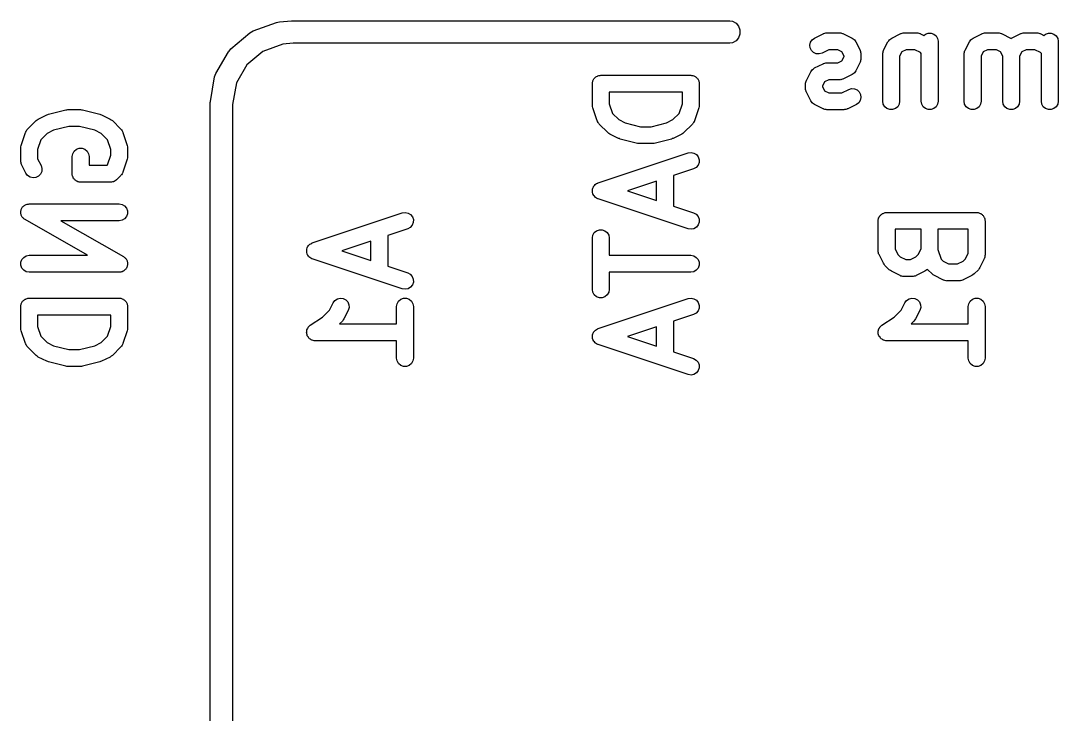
# Model space of a CAD drawing. Extents: x 105.4 to 186.8, y -135.5 to -88.6.
# Drawn here: x 156.97 to 166.19, y -129.38 to -123.22 of the extents above; entities that cross this region are included whole.
import ezdxf

# ---------------------------------------------------------------- set-up
doc = ezdxf.new("R2010")
doc.units = 0
doc.header["$MEASUREMENT"] = 0
doc.layers.add('BLACK', color=7, linetype='CONTINUOUS')

msp = doc.modelspace()

# ---------------------------------------------------------------- linework, layer by layer
at = {"layer": 'BLACK', "linetype": 'CONTINUOUS'}
for p, q in [((159.033, -123.308), (159.241, -123.233)), ((159.241, -123.233), (159.253, -123.23)), ((159.253, -123.23), (159.266, -123.227)), ((159.266, -123.227), (159.372, -123.218)), ((159.372, -123.218), (159.376, -123.217)), ((159.376, -123.217), (163.267, -123.217)), ((163.267, -123.217), (163.293, -123.222)), ((163.293, -123.222), (163.324, -123.239)), ((163.324, -123.239), (163.346, -123.266)), ((163.346, -123.266), (163.358, -123.299)), ((158.834, -123.467), (159.003, -123.325)), ((159.003, -123.325), (159.033, -123.308)), ((163.358, -123.335), (163.346, -123.368)), ((163.358, -123.299), (163.358, -123.335)), ((164.021, -123.371), (164.097, -123.332)), ((164.097, -123.332), (164.101, -123.331)), ((164.101, -123.331), (164.105, -123.329)), ((164.105, -123.329), (164.114, -123.328)), ((164.114, -123.328), (164.122, -123.325)), ((164.122, -123.325), (164.126, -123.325)), ((164.126, -123.325), (164.131, -123.325)), ((164.131, -123.325), (164.245, -123.325)), ((164.245, -123.325), (164.249, -123.325)), ((164.249, -123.325), (164.254, -123.325)), ((164.254, -123.325), (164.262, -123.328)), ((164.262, -123.328), (164.271, -123.329)), ((164.271, -123.329), (164.274, -123.331)), ((164.274, -123.331), (164.278, -123.332)), ((164.278, -123.332), (164.355, -123.371)), ((164.707, -123.371), (164.783, -123.332)), ((164.783, -123.332), (164.787, -123.331)), ((164.787, -123.331), (164.791, -123.329)), ((164.791, -123.329), (164.799, -123.328)), ((164.799, -123.328), (164.808, -123.325)), ((164.808, -123.325), (164.812, -123.325)), ((164.812, -123.325), (164.816, -123.325)), ((164.816, -123.325), (164.931, -123.325)), ((164.931, -123.325), (164.935, -123.325)), ((164.935, -123.325), (164.939, -123.325)), ((164.939, -123.325), (164.948, -123.328)), ((164.948, -123.328), (164.956, -123.329)), ((164.956, -123.329), (164.96, -123.331)), ((164.96, -123.331), (164.964, -123.332)), ((164.964, -123.332), (164.993, -123.347)), ((164.993, -123.347), (165.007, -123.335)), ((165.007, -123.335), (165.032, -123.326)), ((165.032, -123.326), (165.058, -123.326)), ((165.058, -123.326), (165.082, -123.335)), ((165.082, -123.335), (165.102, -123.351)), ((165.102, -123.351), (165.115, -123.374)), ((165.43, -123.371), (165.507, -123.332)), ((165.507, -123.332), (165.511, -123.331)), ((165.511, -123.331), (165.515, -123.329)), ((165.515, -123.329), (165.523, -123.328)), ((165.523, -123.328), (165.532, -123.325)), ((165.532, -123.325), (165.536, -123.325)), ((165.536, -123.325), (165.54, -123.325)), ((165.54, -123.325), (165.654, -123.325)), ((165.654, -123.325), (165.659, -123.325)), ((165.659, -123.325), (165.663, -123.325)), ((165.663, -123.325), (165.671, -123.328)), ((165.671, -123.328), (165.68, -123.329)), ((165.68, -123.329), (165.684, -123.331)), ((165.684, -123.331), (165.688, -123.332)), ((165.688, -123.332), (165.764, -123.371)), ((165.773, -123.371), (165.85, -123.332)), ((165.85, -123.332), (165.854, -123.331)), ((165.854, -123.331), (165.857, -123.329)), ((165.857, -123.329), (165.866, -123.328)), ((165.866, -123.328), (165.874, -123.325)), ((165.874, -123.325), (165.879, -123.325)), ((165.879, -123.325), (165.883, -123.325)), ((165.883, -123.325), (165.997, -123.325)), ((165.997, -123.325), (166.002, -123.325)), ((166.002, -123.325), (166.006, -123.325)), ((166.006, -123.325), (166.014, -123.328)), ((166.014, -123.328), (166.023, -123.329)), ((166.023, -123.329), (166.027, -123.331)), ((166.027, -123.331), (166.031, -123.332)), ((166.031, -123.332), (166.06, -123.347)), ((166.06, -123.347), (166.074, -123.335)), ((166.074, -123.335), (166.099, -123.326)), ((166.099, -123.326), (166.125, -123.326)), ((166.125, -123.326), (166.149, -123.335)), ((166.149, -123.335), (166.169, -123.351)), ((166.169, -123.351), (166.182, -123.374)), ((159.297, -123.425), (159.118, -123.49)), ((159.389, -123.417), (159.297, -123.425)), ((163.267, -123.417), (159.389, -123.417)), ((163.293, -123.412), (163.267, -123.417)), ((163.324, -123.395), (163.293, -123.412)), ((163.346, -123.368), (163.324, -123.395)), ((163.98, -123.433), (163.986, -123.408)), ((163.983, -123.459), (163.98, -123.433)), ((163.986, -123.408), (164, -123.386)), ((164, -123.386), (164.021, -123.371)), ((164.355, -123.371), (164.364, -123.377)), ((164.364, -123.377), (164.373, -123.383)), ((164.373, -123.383), (164.374, -123.385)), ((164.374, -123.385), (164.376, -123.386)), ((164.376, -123.386), (164.382, -123.395)), ((164.382, -123.395), (164.388, -123.404)), ((164.388, -123.404), (164.426, -123.48)), ((164.635, -123.48), (164.673, -123.404)), ((164.673, -123.404), (164.68, -123.395)), ((164.68, -123.395), (164.686, -123.386)), ((164.686, -123.386), (164.687, -123.385)), ((164.687, -123.385), (164.689, -123.383)), ((164.689, -123.383), (164.698, -123.377)), ((164.698, -123.377), (164.707, -123.371)), ((165.115, -123.374), (165.12, -123.4)), ((165.12, -123.4), (165.12, -123.933)), ((165.359, -123.48), (165.397, -123.404)), ((165.397, -123.404), (165.403, -123.395)), ((165.403, -123.395), (165.41, -123.386)), ((165.41, -123.386), (165.411, -123.385)), ((165.411, -123.385), (165.412, -123.383)), ((165.412, -123.383), (165.422, -123.377)), ((165.422, -123.377), (165.43, -123.371)), ((165.764, -123.371), (165.769, -123.374)), ((165.769, -123.374), (165.773, -123.371)), ((166.182, -123.374), (166.187, -123.4)), ((166.187, -123.4), (166.187, -123.933)), ((158.702, -123.685), (158.812, -123.494)), ((158.812, -123.494), (158.819, -123.486)), ((158.819, -123.486), (158.834, -123.467)), ((159.118, -123.49), (158.976, -123.609)), ((163.994, -123.482), (163.983, -123.459)), ((164.013, -123.5), (163.994, -123.482)), ((164.037, -123.511), (164.013, -123.5)), ((164.063, -123.512), (164.037, -123.511)), ((164.088, -123.505), (164.063, -123.512)), ((164.148, -123.475), (164.088, -123.505)), ((164.227, -123.475), (164.148, -123.475)), ((164.265, -123.494), (164.227, -123.475)), ((164.284, -123.532), (164.265, -123.494)), ((164.265, -123.572), (164.284, -123.534)), ((164.284, -123.534), (164.284, -123.532)), ((164.426, -123.48), (164.428, -123.484)), ((164.428, -123.484), (164.43, -123.488)), ((164.43, -123.488), (164.431, -123.497)), ((164.431, -123.497), (164.434, -123.505)), ((164.434, -123.505), (164.433, -123.51)), ((164.433, -123.51), (164.434, -123.514)), ((164.434, -123.514), (164.434, -123.552)), ((164.627, -123.514), (164.628, -123.51)), ((164.627, -123.933), (164.627, -123.514)), ((164.628, -123.505), (164.63, -123.497)), ((164.628, -123.51), (164.628, -123.505)), ((164.63, -123.497), (164.632, -123.488)), ((164.632, -123.488), (164.634, -123.484)), ((164.634, -123.484), (164.635, -123.48)), ((164.796, -123.494), (164.777, -123.532)), ((164.777, -123.532), (164.777, -123.933)), ((164.834, -123.475), (164.796, -123.494)), ((164.913, -123.475), (164.834, -123.475)), ((164.962, -123.499), (164.913, -123.475)), ((164.97, -123.507), (164.962, -123.499)), ((164.97, -123.933), (164.97, -123.507)), ((165.351, -123.505), (165.354, -123.497)), ((165.352, -123.51), (165.351, -123.505)), ((165.351, -123.514), (165.352, -123.51)), ((165.351, -123.933), (165.351, -123.514)), ((165.354, -123.497), (165.355, -123.488)), ((165.355, -123.488), (165.358, -123.484)), ((165.358, -123.484), (165.359, -123.48)), ((165.52, -123.494), (165.501, -123.532)), ((165.501, -123.532), (165.501, -123.933)), ((165.558, -123.475), (165.52, -123.494)), ((165.637, -123.475), (165.558, -123.475)), ((165.675, -123.494), (165.637, -123.475)), ((165.694, -123.532), (165.675, -123.494)), ((165.694, -123.933), (165.694, -123.532)), ((165.863, -123.494), (165.844, -123.532)), ((165.844, -123.532), (165.844, -123.933)), ((165.901, -123.475), (165.863, -123.494)), ((165.98, -123.475), (165.901, -123.475)), ((166.029, -123.499), (165.98, -123.475)), ((166.037, -123.507), (166.029, -123.499)), ((166.037, -123.933), (166.037, -123.507)), ((158.976, -123.609), (158.884, -123.77)), ((164.012, -123.644), (164.021, -123.637)), ((164.021, -123.637), (164.097, -123.599)), ((164.097, -123.599), (164.101, -123.598)), ((164.101, -123.598), (164.105, -123.596)), ((164.105, -123.596), (164.114, -123.594)), ((164.114, -123.594), (164.122, -123.592)), ((164.122, -123.592), (164.126, -123.592)), ((164.126, -123.592), (164.131, -123.591)), ((164.131, -123.591), (164.227, -123.591)), ((164.227, -123.591), (164.265, -123.572)), ((164.426, -123.585), (164.388, -123.662)), ((164.428, -123.581), (164.426, -123.585)), ((164.43, -123.578), (164.428, -123.581)), ((164.431, -123.569), (164.43, -123.578)), ((164.434, -123.561), (164.431, -123.569)), ((164.434, -123.552), (164.433, -123.556)), ((164.433, -123.556), (164.434, -123.561)), ((158.652, -123.935), (158.69, -123.717)), ((158.69, -123.717), (158.702, -123.685)), ((162.061, -123.734), (162.064, -123.729)), ((162.064, -123.729), (162.069, -123.725)), ((162.069, -123.725), (162.074, -123.72)), ((162.074, -123.72), (162.079, -123.716)), ((162.079, -123.716), (162.084, -123.712)), ((162.084, -123.712), (162.091, -123.71)), ((162.091, -123.71), (162.096, -123.707)), ((162.096, -123.707), (162.103, -123.705)), ((162.103, -123.705), (162.109, -123.703)), ((162.109, -123.703), (162.115, -123.703)), ((162.115, -123.703), (162.122, -123.702)), ((162.122, -123.702), (162.922, -123.702)), ((162.922, -123.702), (162.928, -123.703)), ((162.928, -123.703), (162.935, -123.703)), ((162.935, -123.703), (162.941, -123.705)), ((162.941, -123.705), (162.948, -123.707)), ((162.948, -123.707), (162.953, -123.71)), ((162.953, -123.71), (162.959, -123.712)), ((162.959, -123.712), (162.964, -123.716)), ((162.964, -123.716), (162.97, -123.72)), ((162.97, -123.72), (162.974, -123.725)), ((162.974, -123.725), (162.979, -123.729)), ((162.979, -123.729), (162.983, -123.734)), ((163.949, -123.747), (163.987, -123.671)), ((163.987, -123.671), (163.994, -123.662)), ((163.994, -123.662), (164, -123.653)), ((164, -123.653), (164.002, -123.652)), ((164.002, -123.652), (164.003, -123.65)), ((164.003, -123.65), (164.012, -123.644)), ((164.355, -123.695), (164.278, -123.733)), ((164.364, -123.689), (164.355, -123.695)), ((164.373, -123.683), (164.364, -123.689)), ((164.374, -123.681), (164.373, -123.683)), ((164.376, -123.68), (164.374, -123.681)), ((164.382, -123.671), (164.376, -123.68)), ((164.388, -123.662), (164.382, -123.671)), ((158.884, -123.77), (158.85, -123.961)), ((162.047, -123.777), (162.048, -123.771)), ((162.047, -123.968), (162.047, -123.777)), ((162.048, -123.764), (162.05, -123.758)), ((162.048, -123.771), (162.048, -123.764)), ((162.05, -123.758), (162.051, -123.751)), ((162.051, -123.751), (162.055, -123.746)), ((162.055, -123.746), (162.057, -123.74)), ((162.057, -123.74), (162.061, -123.734)), ((162.983, -123.734), (162.987, -123.74)), ((162.987, -123.74), (162.989, -123.746)), ((162.989, -123.746), (162.992, -123.751)), ((162.992, -123.751), (162.994, -123.758)), ((162.994, -123.758), (162.996, -123.764)), ((162.996, -123.764), (162.996, -123.771)), ((162.996, -123.771), (162.997, -123.777)), ((162.997, -123.777), (162.997, -123.968)), ((163.941, -123.781), (163.942, -123.776)), ((163.941, -123.819), (163.941, -123.781)), ((163.942, -123.823), (163.941, -123.819)), ((163.942, -123.772), (163.944, -123.764)), ((163.942, -123.776), (163.942, -123.772)), ((163.942, -123.827), (163.942, -123.823)), ((163.944, -123.764), (163.946, -123.755)), ((163.946, -123.755), (163.948, -123.751)), ((163.948, -123.751), (163.949, -123.747)), ((164.11, -123.76), (164.091, -123.798)), ((164.091, -123.798), (164.091, -123.801)), ((164.091, -123.801), (164.11, -123.839)), ((164.148, -123.741), (164.11, -123.76)), ((164.245, -123.741), (164.148, -123.741)), ((164.249, -123.74), (164.245, -123.741)), ((164.254, -123.741), (164.249, -123.74)), ((164.262, -123.738), (164.254, -123.741)), ((164.271, -123.737), (164.262, -123.738)), ((164.274, -123.735), (164.271, -123.737)), ((164.278, -123.733), (164.274, -123.735)), ((164.326, -123.828), (164.351, -123.82)), ((164.351, -123.82), (164.377, -123.822)), ((164.377, -123.822), (164.401, -123.832)), ((162.197, -123.852), (162.197, -123.955)), ((162.847, -123.852), (162.197, -123.852)), ((162.847, -123.955), (162.847, -123.852)), ((163.944, -123.836), (163.942, -123.827)), ((163.946, -123.844), (163.944, -123.836)), ((163.948, -123.848), (163.946, -123.844)), ((163.949, -123.852), (163.948, -123.848)), ((163.987, -123.928), (163.949, -123.852)), ((164.11, -123.839), (164.148, -123.858)), ((164.148, -123.858), (164.265, -123.858)), ((164.265, -123.858), (164.326, -123.828)), ((164.401, -123.832), (164.419, -123.85)), ((164.419, -123.85), (164.431, -123.873)), ((164.434, -123.899), (164.428, -123.925)), ((164.431, -123.873), (164.434, -123.899)), ((157.367, -124.009), (157.376, -124.008)), ((157.376, -124.008), (157.385, -124.007)), ((157.385, -124.007), (157.499, -124.007)), ((157.499, -124.007), (157.508, -124.008)), ((157.508, -124.008), (157.517, -124.009)), ((158.65, -123.943), (158.652, -123.935)), ((158.65, -134.819), (158.65, -123.943)), ((158.652, -123.935), (158.652, -123.935)), ((158.85, -123.961), (158.85, -134.806)), ((162.049, -123.979), (162.047, -123.968)), ((162.051, -123.991), (162.049, -123.979)), ((162.089, -124.106), (162.051, -123.991)), ((162.197, -123.955), (162.226, -124.041)), ((162.818, -124.041), (162.847, -123.955)), ((162.993, -123.991), (162.955, -124.106)), ((162.995, -123.979), (162.993, -123.991)), ((162.997, -123.968), (162.995, -123.979)), ((163.994, -123.937), (163.987, -123.928)), ((164, -123.946), (163.994, -123.937)), ((164.002, -123.948), (164, -123.946)), ((164.003, -123.949), (164.002, -123.948)), ((164.012, -123.955), (164.003, -123.949)), ((164.021, -123.962), (164.012, -123.955)), ((164.097, -124), (164.021, -123.962)), ((164.101, -124.001), (164.097, -124)), ((164.105, -124.003), (164.101, -124.001)), ((164.114, -124.005), (164.105, -124.003)), ((164.122, -124.007), (164.114, -124.005)), ((164.126, -124.007), (164.122, -124.007)), ((164.131, -124.008), (164.126, -124.007)), ((164.283, -124.008), (164.131, -124.008)), ((164.287, -124.007), (164.283, -124.008)), ((164.292, -124.007), (164.287, -124.007)), ((164.3, -124.005), (164.292, -124.007)), ((164.309, -124.003), (164.3, -124.005)), ((164.312, -124.001), (164.309, -124.003)), ((164.317, -124), (164.312, -124.001)), ((164.393, -123.962), (164.317, -124)), ((164.414, -123.946), (164.393, -123.962)), ((164.428, -123.925), (164.414, -123.946)), ((164.632, -123.959), (164.627, -123.933)), ((164.645, -123.981), (164.632, -123.959)), ((164.665, -123.998), (164.645, -123.981)), ((164.689, -124.007), (164.665, -123.998)), ((164.715, -124.007), (164.689, -124.007)), ((164.74, -123.998), (164.715, -124.007)), ((164.76, -123.981), (164.74, -123.998)), ((164.773, -123.959), (164.76, -123.981)), ((164.777, -123.933), (164.773, -123.959)), ((164.974, -123.959), (164.97, -123.933)), ((164.987, -123.981), (164.974, -123.959)), ((165.007, -123.998), (164.987, -123.981)), ((165.032, -124.007), (165.007, -123.998)), ((165.058, -124.007), (165.032, -124.007)), ((165.082, -123.998), (165.058, -124.007)), ((165.102, -123.981), (165.082, -123.998)), ((165.115, -123.959), (165.102, -123.981)), ((165.12, -123.933), (165.115, -123.959)), ((165.355, -123.959), (165.351, -123.933)), ((165.368, -123.981), (165.355, -123.959)), ((165.388, -123.998), (165.368, -123.981)), ((165.413, -124.007), (165.388, -123.998)), ((165.439, -124.007), (165.413, -124.007)), ((165.463, -123.998), (165.439, -124.007)), ((165.483, -123.981), (165.463, -123.998)), ((165.496, -123.959), (165.483, -123.981)), ((165.501, -123.933), (165.496, -123.959)), ((165.698, -123.959), (165.694, -123.933)), ((165.711, -123.981), (165.698, -123.959)), ((165.731, -123.998), (165.711, -123.981)), ((165.756, -124.007), (165.731, -123.998)), ((165.782, -124.007), (165.756, -124.007)), ((165.806, -123.998), (165.782, -124.007)), ((165.826, -123.981), (165.806, -123.998)), ((165.839, -123.959), (165.826, -123.981)), ((165.844, -123.933), (165.839, -123.959)), ((166.041, -123.959), (166.037, -123.933)), ((166.054, -123.981), (166.041, -123.959)), ((166.074, -123.998), (166.054, -123.981)), ((166.099, -124.007), (166.074, -123.998)), ((166.125, -124.007), (166.099, -124.007)), ((166.149, -123.998), (166.125, -124.007)), ((166.169, -123.981), (166.149, -123.998)), ((166.182, -123.959), (166.169, -123.981)), ((166.187, -123.933), (166.182, -123.959)), ((157.103, -124.105), (157.113, -124.098)), ((157.113, -124.098), (157.123, -124.091)), ((157.123, -124.091), (157.199, -124.053)), ((157.199, -124.053), (157.207, -124.05)), ((157.207, -124.05), (157.214, -124.047)), ((157.214, -124.047), (157.367, -124.009)), ((157.517, -124.009), (157.67, -124.047)), ((157.67, -124.047), (157.677, -124.05)), ((157.677, -124.05), (157.685, -124.053)), ((157.685, -124.053), (157.761, -124.091)), ((157.761, -124.091), (157.771, -124.098)), ((157.771, -124.098), (157.781, -124.105)), ((162.226, -124.041), (162.281, -124.096)), ((162.281, -124.096), (162.339, -124.125)), ((162.705, -124.125), (162.763, -124.096)), ((162.763, -124.096), (162.818, -124.041)), ((157.017, -124.195), (157.021, -124.188)), ((157.021, -124.188), (157.024, -124.185)), ((157.024, -124.185), (157.027, -124.181)), ((157.027, -124.181), (157.103, -124.105)), ((157.259, -124.191), (157.201, -124.22)), ((157.394, -124.157), (157.259, -124.191)), ((157.49, -124.157), (157.394, -124.157)), ((157.625, -124.191), (157.49, -124.157)), ((157.683, -124.22), (157.625, -124.191)), ((157.781, -124.105), (157.857, -124.181)), ((157.857, -124.181), (157.859, -124.185)), ((157.859, -124.185), (157.863, -124.188)), ((157.863, -124.188), (157.867, -124.195)), ((162.091, -124.109), (162.089, -124.106)), ((162.092, -124.113), (162.091, -124.109)), ((162.097, -124.121), (162.092, -124.113)), ((162.101, -124.128), (162.097, -124.121)), ((162.104, -124.131), (162.101, -124.128)), ((162.107, -124.135), (162.104, -124.131)), ((162.183, -124.211), (162.107, -124.135)), ((162.339, -124.125), (162.474, -124.159)), ((162.474, -124.159), (162.57, -124.159)), ((162.57, -124.159), (162.705, -124.125)), ((162.937, -124.135), (162.861, -124.211)), ((162.939, -124.131), (162.937, -124.135)), ((162.943, -124.128), (162.939, -124.131)), ((162.947, -124.121), (162.943, -124.128)), ((162.952, -124.113), (162.947, -124.121)), ((162.953, -124.109), (162.952, -124.113)), ((162.955, -124.106), (162.953, -124.109)), ((156.971, -124.325), (157.009, -124.21)), ((157.009, -124.21), (157.011, -124.207)), ((157.011, -124.207), (157.012, -124.202)), ((157.012, -124.202), (157.017, -124.195)), ((157.146, -124.275), (157.117, -124.361)), ((157.201, -124.22), (157.146, -124.275)), ((157.738, -124.275), (157.683, -124.22)), ((157.767, -124.361), (157.738, -124.275)), ((157.867, -124.195), (157.872, -124.202)), ((157.872, -124.202), (157.873, -124.207)), ((157.873, -124.207), (157.875, -124.21)), ((157.875, -124.21), (157.913, -124.325)), ((162.193, -124.218), (162.183, -124.211)), ((162.203, -124.225), (162.193, -124.218)), ((162.279, -124.263), (162.203, -124.225)), ((162.287, -124.265), (162.279, -124.263)), ((162.294, -124.269), (162.287, -124.265)), ((162.447, -124.307), (162.294, -124.269)), ((162.75, -124.269), (162.597, -124.307)), ((162.757, -124.265), (162.75, -124.269)), ((162.765, -124.263), (162.757, -124.265)), ((162.841, -124.225), (162.765, -124.263)), ((162.851, -124.218), (162.841, -124.225)), ((162.861, -124.211), (162.851, -124.218)), ((156.967, -124.348), (156.969, -124.337)), ((156.967, -124.463), (156.967, -124.348)), ((156.969, -124.337), (156.971, -124.325)), ((157.117, -124.361), (157.117, -124.445)), ((157.429, -124.399), (157.442, -124.376)), ((157.442, -124.376), (157.462, -124.36)), ((157.462, -124.36), (157.486, -124.351)), ((157.486, -124.351), (157.512, -124.351)), ((157.512, -124.351), (157.537, -124.36)), ((157.537, -124.36), (157.556, -124.376)), ((157.556, -124.376), (157.57, -124.399)), ((157.767, -124.412), (157.767, -124.361)), ((157.913, -124.325), (157.915, -124.337)), ((157.915, -124.337), (157.917, -124.348)), ((157.917, -124.348), (157.917, -124.425)), ((162.456, -124.308), (162.447, -124.307)), ((162.465, -124.309), (162.456, -124.308)), ((162.579, -124.309), (162.465, -124.309)), ((162.588, -124.308), (162.579, -124.309)), ((162.597, -124.307), (162.588, -124.308)), ((156.968, -124.467), (156.967, -124.463)), ((156.967, -124.471), (156.968, -124.467)), ((157.117, -124.445), (157.147, -124.505)), ((157.424, -124.425), (157.429, -124.399)), ((157.424, -124.577), (157.424, -124.425)), ((157.57, -124.399), (157.574, -124.425)), ((157.574, -124.425), (157.574, -124.502)), ((157.738, -124.498), (157.767, -124.412)), ((157.913, -124.448), (157.875, -124.563)), ((157.915, -124.436), (157.913, -124.448)), ((157.917, -124.425), (157.915, -124.436)), ((162.098, -124.658), (162.898, -124.392)), ((162.898, -124.392), (162.924, -124.388)), ((162.924, -124.388), (162.949, -124.393)), ((162.949, -124.393), (162.972, -124.407)), ((162.972, -124.407), (162.988, -124.427)), ((162.988, -124.427), (162.996, -124.452)), ((162.996, -124.452), (162.995, -124.478)), ((156.97, -124.48), (156.967, -124.471)), ((156.971, -124.488), (156.97, -124.48)), ((156.974, -124.492), (156.971, -124.488)), ((156.975, -124.496), (156.974, -124.492)), ((157.013, -124.572), (156.975, -124.496)), ((157.153, -124.556), (157.143, -124.58)), ((157.147, -124.505), (157.155, -124.53)), ((157.155, -124.53), (157.153, -124.556)), ((157.574, -124.502), (157.735, -124.502)), ((157.735, -124.502), (157.738, -124.498)), ((162.946, -124.534), (162.768, -124.593)), ((162.969, -124.521), (162.946, -124.534)), ((162.986, -124.502), (162.969, -124.521)), ((162.995, -124.478), (162.986, -124.502)), ((157.028, -124.593), (157.013, -124.572)), ((157.05, -124.608), (157.028, -124.593)), ((157.076, -124.614), (157.05, -124.608)), ((157.101, -124.611), (157.076, -124.614)), ((157.125, -124.599), (157.101, -124.611)), ((157.143, -124.58), (157.125, -124.599)), ((157.425, -124.583), (157.424, -124.577)), ((157.425, -124.59), (157.425, -124.583)), ((157.427, -124.596), (157.425, -124.59)), ((157.429, -124.603), (157.427, -124.596)), ((157.432, -124.608), (157.429, -124.603)), ((157.434, -124.615), (157.432, -124.608)), ((157.438, -124.62), (157.434, -124.615)), ((157.442, -124.625), (157.438, -124.62)), ((157.447, -124.629), (157.442, -124.625)), ((157.451, -124.634), (157.447, -124.629)), ((157.457, -124.638), (157.451, -124.634)), ((157.462, -124.642), (157.457, -124.638)), ((157.468, -124.644), (157.462, -124.642)), ((157.473, -124.648), (157.468, -124.644)), ((157.48, -124.649), (157.473, -124.648)), ((157.486, -124.651), (157.48, -124.649)), ((157.493, -124.651), (157.486, -124.651)), ((157.499, -124.652), (157.493, -124.651)), ((157.766, -124.652), (157.499, -124.652)), ((157.769, -124.651), (157.766, -124.652)), ((157.772, -124.652), (157.769, -124.651)), ((157.782, -124.649), (157.772, -124.652)), ((157.791, -124.648), (157.782, -124.649)), ((157.794, -124.646), (157.791, -124.648)), ((157.797, -124.645), (157.794, -124.646)), ((157.805, -124.639), (157.797, -124.645)), ((157.814, -124.634), (157.805, -124.639)), ((157.816, -124.632), (157.814, -124.634)), ((157.819, -124.63), (157.816, -124.632)), ((157.857, -124.592), (157.819, -124.63)), ((157.859, -124.588), (157.857, -124.592)), ((157.863, -124.586), (157.859, -124.588)), ((157.867, -124.578), (157.863, -124.586)), ((157.872, -124.571), (157.867, -124.578)), ((157.873, -124.566), (157.872, -124.571)), ((157.875, -124.563), (157.873, -124.566)), ((162.618, -124.643), (162.359, -124.729)), ((162.618, -124.816), (162.618, -124.643)), ((162.768, -124.593), (162.768, -124.866)), ((162.048, -124.714), (162.052, -124.704)), ((162.048, -124.716), (162.048, -124.714)), ((162.048, -124.718), (162.048, -124.716)), ((162.048, -124.729), (162.048, -124.718)), ((162.048, -124.74), (162.048, -124.729)), ((162.048, -124.742), (162.048, -124.74)), ((162.048, -124.744), (162.048, -124.742)), ((162.052, -124.755), (162.048, -124.744)), ((162.052, -124.704), (162.056, -124.694)), ((162.056, -124.694), (162.057, -124.692)), ((162.057, -124.692), (162.058, -124.69)), ((162.058, -124.69), (162.065, -124.682)), ((162.065, -124.682), (162.072, -124.673)), ((162.072, -124.673), (162.074, -124.672)), ((162.074, -124.672), (162.075, -124.671)), ((162.075, -124.671), (162.085, -124.665)), ((162.085, -124.665), (162.094, -124.66)), ((162.094, -124.66), (162.096, -124.659)), ((162.096, -124.659), (162.098, -124.658)), ((162.359, -124.729), (162.618, -124.816)), ((162.056, -124.765), (162.052, -124.755)), ((162.057, -124.767), (162.056, -124.765)), ((162.058, -124.769), (162.057, -124.767)), ((162.065, -124.777), (162.058, -124.769)), ((162.072, -124.786), (162.065, -124.777)), ((162.074, -124.787), (162.072, -124.786)), ((162.075, -124.788), (162.074, -124.787)), ((162.085, -124.793), (162.075, -124.788)), ((162.094, -124.799), (162.085, -124.793)), ((162.096, -124.8), (162.094, -124.799)), ((162.098, -124.801), (162.096, -124.8)), ((162.898, -125.067), (162.098, -124.801)), ((156.967, -124.92), (156.968, -124.914)), ((156.968, -124.927), (156.967, -124.92)), ((156.968, -124.907), (156.97, -124.901)), ((156.968, -124.914), (156.968, -124.907)), ((156.968, -124.933), (156.968, -124.927)), ((156.97, -124.901), (156.971, -124.895)), ((156.971, -124.895), (156.975, -124.889)), ((156.975, -124.889), (156.977, -124.882)), ((156.977, -124.882), (156.981, -124.877)), ((156.981, -124.877), (156.984, -124.872)), ((156.984, -124.872), (156.989, -124.868)), ((156.989, -124.868), (156.994, -124.862)), ((156.994, -124.862), (156.999, -124.859)), ((156.999, -124.859), (157.004, -124.855)), ((157.004, -124.855), (157.01, -124.853)), ((157.01, -124.853), (157.016, -124.849)), ((157.016, -124.849), (157.023, -124.848)), ((157.023, -124.848), (157.029, -124.846)), ((157.029, -124.846), (157.035, -124.846)), ((157.035, -124.846), (157.042, -124.845)), ((157.042, -124.845), (157.842, -124.845)), ((157.842, -124.845), (157.868, -124.849)), ((157.868, -124.849), (157.89, -124.862)), ((157.89, -124.862), (157.907, -124.882)), ((157.907, -124.882), (157.916, -124.907)), ((157.916, -124.907), (157.916, -124.933)), ((159.558, -125.192), (160.358, -124.925)), ((160.358, -124.925), (160.384, -124.921)), ((160.384, -124.921), (160.409, -124.926)), ((160.409, -124.926), (160.432, -124.94)), ((162.768, -124.866), (162.946, -124.925)), ((162.946, -124.925), (162.969, -124.937)), ((164.624, -124.931), (164.631, -124.929)), ((164.631, -124.929), (164.636, -124.926)), ((164.636, -124.926), (164.643, -124.924)), ((164.643, -124.924), (164.649, -124.922)), ((164.649, -124.922), (164.655, -124.922)), ((164.655, -124.922), (164.662, -124.921)), ((164.662, -124.921), (165.462, -124.921)), ((165.462, -124.921), (165.468, -124.922)), ((165.468, -124.922), (165.475, -124.922)), ((165.475, -124.922), (165.481, -124.924)), ((165.481, -124.924), (165.488, -124.926)), ((165.488, -124.926), (165.493, -124.929)), ((165.493, -124.929), (165.499, -124.931)), ((156.97, -124.939), (156.968, -124.933)), ((156.972, -124.946), (156.97, -124.939)), ((156.975, -124.951), (156.972, -124.946)), ((156.977, -124.957), (156.975, -124.951)), ((156.981, -124.963), (156.977, -124.957)), ((156.985, -124.968), (156.981, -124.963)), ((156.99, -124.972), (156.985, -124.968)), ((156.994, -124.977), (156.99, -124.972)), ((157, -124.981), (156.994, -124.977)), ((157.005, -124.985), (157, -124.981)), ((157.559, -125.302), (157.005, -124.985)), ((157.842, -124.995), (157.324, -124.995)), ((157.324, -124.995), (157.879, -125.312)), ((157.868, -124.99), (157.842, -124.995)), ((157.89, -124.977), (157.868, -124.99)), ((157.907, -124.957), (157.89, -124.977)), ((157.916, -124.933), (157.907, -124.957)), ((160.432, -124.94), (160.448, -124.96)), ((160.455, -125.011), (160.446, -125.035)), ((160.448, -124.96), (160.456, -124.985)), ((160.456, -124.985), (160.455, -125.011)), ((162.969, -124.937), (162.986, -124.957)), ((162.986, -124.957), (162.995, -124.981)), ((162.996, -125.007), (162.988, -125.032)), ((162.995, -124.981), (162.996, -125.007)), ((164.587, -124.996), (164.588, -124.99)), ((164.587, -125.263), (164.587, -124.996)), ((164.588, -124.983), (164.59, -124.977)), ((164.588, -124.99), (164.588, -124.983)), ((164.59, -124.977), (164.591, -124.97)), ((164.591, -124.97), (164.595, -124.965)), ((164.595, -124.965), (164.597, -124.959)), ((164.597, -124.959), (164.601, -124.954)), ((164.601, -124.954), (164.604, -124.948)), ((164.604, -124.948), (164.609, -124.944)), ((164.609, -124.944), (164.614, -124.939)), ((164.614, -124.939), (164.619, -124.935)), ((164.619, -124.935), (164.624, -124.931)), ((165.499, -124.931), (165.504, -124.935)), ((165.504, -124.935), (165.51, -124.939)), ((165.51, -124.939), (165.514, -124.944)), ((165.514, -124.944), (165.519, -124.948)), ((165.519, -124.948), (165.523, -124.954)), ((165.523, -124.954), (165.527, -124.959)), ((165.527, -124.959), (165.529, -124.965)), ((165.529, -124.965), (165.532, -124.97)), ((165.532, -124.97), (165.534, -124.977)), ((165.534, -124.977), (165.536, -124.983)), ((165.536, -124.983), (165.536, -124.99)), ((165.536, -124.99), (165.537, -124.996)), ((165.537, -124.996), (165.537, -125.301)), ((160.406, -125.067), (160.228, -125.126)), ((160.429, -125.055), (160.406, -125.067)), ((160.446, -125.035), (160.429, -125.055)), ((162.051, -125.123), (162.064, -125.1)), ((162.064, -125.1), (162.084, -125.084)), ((162.084, -125.084), (162.109, -125.075)), ((162.109, -125.075), (162.135, -125.075)), ((162.135, -125.075), (162.159, -125.084)), ((162.159, -125.084), (162.179, -125.1)), ((162.179, -125.1), (162.192, -125.123)), ((162.924, -125.071), (162.898, -125.067)), ((162.949, -125.066), (162.924, -125.071)), ((162.972, -125.052), (162.949, -125.066)), ((162.988, -125.032), (162.972, -125.052)), ((164.737, -125.071), (164.737, -125.245)), ((164.968, -125.071), (164.737, -125.071)), ((164.968, -125.245), (164.968, -125.071)), ((165.118, -125.071), (165.118, -125.251)), ((165.387, -125.071), (165.118, -125.071)), ((165.387, -125.283), (165.387, -125.071)), ((159.525, -125.215), (159.532, -125.207)), ((159.532, -125.207), (159.534, -125.206)), ((159.534, -125.206), (159.535, -125.204)), ((159.535, -125.204), (159.545, -125.199)), ((159.545, -125.199), (159.554, -125.193)), ((159.554, -125.193), (159.556, -125.193)), ((159.556, -125.193), (159.558, -125.192)), ((160.078, -125.176), (159.819, -125.263)), ((160.078, -125.349), (160.078, -125.176)), ((160.228, -125.126), (160.228, -125.399)), ((162.047, -125.148), (162.051, -125.123)), ((162.047, -125.606), (162.047, -125.148)), ((162.192, -125.123), (162.197, -125.148)), ((162.197, -125.148), (162.197, -125.302)), ((159.508, -125.248), (159.512, -125.237)), ((159.508, -125.25), (159.508, -125.248)), ((159.508, -125.252), (159.508, -125.25)), ((159.508, -125.263), (159.508, -125.252)), ((159.508, -125.274), (159.508, -125.263)), ((159.508, -125.276), (159.508, -125.274)), ((159.508, -125.278), (159.508, -125.276)), ((159.512, -125.288), (159.508, -125.278)), ((159.512, -125.237), (159.516, -125.227)), ((159.516, -125.298), (159.512, -125.288)), ((159.516, -125.227), (159.517, -125.225)), ((159.517, -125.3), (159.516, -125.298)), ((159.517, -125.225), (159.518, -125.223)), ((159.518, -125.223), (159.525, -125.215)), ((159.819, -125.263), (160.078, -125.349)), ((164.588, -125.267), (164.587, -125.263)), ((164.587, -125.271), (164.588, -125.267)), ((164.59, -125.28), (164.587, -125.271)), ((164.591, -125.288), (164.59, -125.28)), ((164.594, -125.292), (164.591, -125.288)), ((164.595, -125.296), (164.594, -125.292)), ((164.633, -125.372), (164.595, -125.296)), ((164.737, -125.245), (164.762, -125.295)), ((164.762, -125.295), (164.783, -125.315)), ((164.922, -125.315), (164.943, -125.295)), ((164.943, -125.295), (164.968, -125.245)), ((165.118, -125.251), (165.147, -125.337)), ((165.362, -125.333), (165.387, -125.283)), ((156.968, -125.364), (156.977, -125.34)), ((156.968, -125.39), (156.968, -125.364)), ((156.977, -125.415), (156.968, -125.39)), ((156.977, -125.34), (156.994, -125.32)), ((156.994, -125.32), (157.016, -125.307)), ((157.016, -125.307), (157.042, -125.302)), ((157.042, -125.302), (157.559, -125.302)), ((157.879, -125.312), (157.884, -125.316)), ((157.884, -125.316), (157.89, -125.32)), ((157.89, -125.32), (157.894, -125.324)), ((157.894, -125.324), (157.899, -125.329)), ((157.899, -125.329), (157.903, -125.334)), ((157.903, -125.334), (157.907, -125.34)), ((157.907, -125.34), (157.909, -125.346)), ((157.909, -125.346), (157.912, -125.351)), ((157.912, -125.351), (157.913, -125.358)), ((157.913, -125.358), (157.916, -125.364)), ((157.916, -125.39), (157.914, -125.396)), ((157.916, -125.364), (157.916, -125.37)), ((157.916, -125.37), (157.917, -125.377)), ((157.917, -125.377), (157.916, -125.383)), ((157.916, -125.383), (157.916, -125.39)), ((159.518, -125.302), (159.517, -125.3)), ((159.525, -125.31), (159.518, -125.302)), ((159.532, -125.319), (159.525, -125.31)), ((159.534, -125.32), (159.532, -125.319)), ((159.535, -125.321), (159.534, -125.32)), ((159.545, -125.327), (159.535, -125.321)), ((159.554, -125.332), (159.545, -125.327)), ((159.556, -125.333), (159.554, -125.332)), ((159.558, -125.334), (159.556, -125.333)), ((160.358, -125.601), (159.558, -125.334)), ((162.197, -125.302), (162.922, -125.302)), ((162.922, -125.302), (162.948, -125.307)), ((162.948, -125.307), (162.97, -125.32)), ((162.97, -125.32), (162.987, -125.34)), ((162.987, -125.34), (162.996, -125.364)), ((162.996, -125.39), (162.987, -125.415)), ((162.996, -125.364), (162.996, -125.39)), ((164.64, -125.382), (164.633, -125.372)), ((164.647, -125.392), (164.64, -125.382)), ((164.685, -125.43), (164.647, -125.392)), ((164.783, -125.315), (164.832, -125.34)), ((164.832, -125.34), (164.873, -125.34)), ((164.873, -125.34), (164.922, -125.315)), ((165.147, -125.337), (165.163, -125.353)), ((165.163, -125.353), (165.213, -125.378)), ((165.213, -125.378), (165.292, -125.378)), ((165.292, -125.378), (165.341, -125.353)), ((165.341, -125.353), (165.362, -125.333)), ((165.529, -125.334), (165.491, -125.411)), ((165.53, -125.33), (165.529, -125.334)), ((165.532, -125.326), (165.53, -125.33)), ((165.534, -125.318), (165.532, -125.326)), ((165.536, -125.309), (165.534, -125.318)), ((165.537, -125.301), (165.536, -125.305)), ((165.536, -125.305), (165.536, -125.309)), ((156.994, -125.434), (156.977, -125.415)), ((157.016, -125.448), (156.994, -125.434)), ((157.042, -125.452), (157.016, -125.448)), ((157.842, -125.452), (157.042, -125.452)), ((157.849, -125.451), (157.842, -125.452)), ((157.855, -125.451), (157.849, -125.451)), ((157.861, -125.449), (157.855, -125.451)), ((157.868, -125.448), (157.861, -125.449)), ((157.873, -125.444), (157.868, -125.448)), ((157.88, -125.442), (157.873, -125.444)), ((157.885, -125.438), (157.88, -125.442)), ((157.89, -125.434), (157.885, -125.438)), ((157.894, -125.429), (157.89, -125.434)), ((157.9, -125.425), (157.894, -125.429)), ((157.903, -125.419), (157.9, -125.425)), ((157.907, -125.415), (157.903, -125.419)), ((157.909, -125.408), (157.907, -125.415)), ((157.912, -125.402), (157.909, -125.408)), ((157.914, -125.396), (157.912, -125.402)), ((160.228, -125.399), (160.406, -125.458)), ((160.406, -125.458), (160.429, -125.471)), ((160.429, -125.471), (160.446, -125.49)), ((162.922, -125.452), (162.197, -125.452)), ((162.197, -125.452), (162.197, -125.606)), ((162.948, -125.448), (162.922, -125.452)), ((162.97, -125.434), (162.948, -125.448)), ((162.987, -125.415), (162.97, -125.434)), ((164.695, -125.437), (164.685, -125.43)), ((164.705, -125.444), (164.695, -125.437)), ((164.781, -125.482), (164.705, -125.444)), ((164.785, -125.483), (164.781, -125.482)), ((164.789, -125.486), (164.785, -125.483)), ((164.92, -125.483), (164.916, -125.486)), ((164.924, -125.482), (164.92, -125.483)), ((165, -125.444), (164.924, -125.482)), ((165.01, -125.437), (165, -125.444)), ((165.02, -125.43), (165.01, -125.437)), ((165.024, -125.425), (165.02, -125.43)), ((165.025, -125.427), (165.024, -125.425)), ((165.028, -125.43), (165.025, -125.427)), ((165.066, -125.468), (165.028, -125.43)), ((165.076, -125.475), (165.066, -125.468)), ((165.086, -125.482), (165.076, -125.475)), ((165.162, -125.52), (165.086, -125.482)), ((165.419, -125.482), (165.343, -125.52)), ((165.429, -125.475), (165.419, -125.482)), ((165.439, -125.468), (165.429, -125.475)), ((165.477, -125.43), (165.439, -125.468)), ((165.484, -125.42), (165.477, -125.43)), ((165.491, -125.411), (165.484, -125.42)), ((160.448, -125.565), (160.432, -125.586)), ((160.446, -125.49), (160.455, -125.514)), ((160.456, -125.54), (160.448, -125.565)), ((160.455, -125.514), (160.456, -125.54)), ((164.797, -125.487), (164.789, -125.486)), ((164.806, -125.49), (164.797, -125.487)), ((164.81, -125.489), (164.806, -125.49)), ((164.814, -125.49), (164.81, -125.489)), ((164.89, -125.49), (164.814, -125.49)), ((164.895, -125.489), (164.89, -125.49)), ((164.899, -125.49), (164.895, -125.489)), ((164.907, -125.487), (164.899, -125.49)), ((164.916, -125.486), (164.907, -125.487)), ((165.166, -125.522), (165.162, -125.52)), ((165.17, -125.524), (165.166, -125.522)), ((165.178, -125.525), (165.17, -125.524)), ((165.187, -125.528), (165.178, -125.525)), ((165.191, -125.527), (165.187, -125.528)), ((165.195, -125.528), (165.191, -125.527)), ((165.31, -125.528), (165.195, -125.528)), ((165.314, -125.527), (165.31, -125.528)), ((165.318, -125.528), (165.314, -125.527)), ((165.327, -125.525), (165.318, -125.528)), ((165.335, -125.524), (165.327, -125.525)), ((165.339, -125.522), (165.335, -125.524)), ((165.343, -125.52), (165.339, -125.522)), ((160.384, -125.604), (160.358, -125.601)), ((160.409, -125.599), (160.384, -125.604)), ((160.432, -125.586), (160.409, -125.599)), ((162.051, -125.631), (162.047, -125.606)), ((162.064, -125.654), (162.051, -125.631)), ((162.084, -125.671), (162.064, -125.654)), ((162.179, -125.654), (162.159, -125.671)), ((162.192, -125.631), (162.179, -125.654)), ((162.197, -125.606), (162.192, -125.631)), ((156.967, -125.758), (156.968, -125.752)), ((156.967, -125.948), (156.967, -125.758)), ((156.968, -125.745), (156.97, -125.739)), ((156.968, -125.752), (156.968, -125.745)), ((156.97, -125.739), (156.971, -125.732)), ((156.971, -125.732), (156.975, -125.727)), ((156.975, -125.727), (156.977, -125.72)), ((156.977, -125.72), (156.981, -125.715)), ((156.981, -125.715), (156.984, -125.71)), ((156.984, -125.71), (156.989, -125.706)), ((156.989, -125.706), (156.994, -125.701)), ((156.994, -125.701), (156.999, -125.697)), ((156.999, -125.697), (157.004, -125.693)), ((157.004, -125.693), (157.011, -125.691)), ((157.011, -125.691), (157.016, -125.688)), ((157.016, -125.688), (157.023, -125.686)), ((157.023, -125.686), (157.029, -125.684)), ((157.029, -125.684), (157.035, -125.684)), ((157.035, -125.684), (157.042, -125.683)), ((157.042, -125.683), (157.842, -125.683)), ((157.842, -125.683), (157.848, -125.684)), ((157.848, -125.684), (157.855, -125.684)), ((157.855, -125.684), (157.861, -125.686)), ((157.861, -125.686), (157.868, -125.688)), ((157.868, -125.688), (157.873, -125.691)), ((157.873, -125.691), (157.879, -125.693)), ((157.879, -125.693), (157.884, -125.697)), ((157.884, -125.697), (157.89, -125.701)), ((157.89, -125.701), (157.894, -125.706)), ((157.894, -125.706), (157.899, -125.71)), ((157.899, -125.71), (157.903, -125.715)), ((157.903, -125.715), (157.907, -125.72)), ((157.907, -125.72), (157.909, -125.727)), ((157.909, -125.727), (157.912, -125.732)), ((157.912, -125.732), (157.914, -125.739)), ((157.914, -125.739), (157.916, -125.745)), ((157.916, -125.745), (157.916, -125.752)), ((157.916, -125.752), (157.917, -125.758)), ((157.917, -125.758), (157.917, -125.948)), ((159.711, -125.79), (159.743, -125.724)), ((159.743, -125.724), (159.759, -125.704)), ((159.759, -125.704), (159.781, -125.689)), ((159.781, -125.689), (159.806, -125.683)), ((159.806, -125.683), (159.832, -125.686)), ((159.832, -125.686), (159.855, -125.698)), ((159.855, -125.698), (159.873, -125.717)), ((159.873, -125.717), (159.883, -125.741)), ((159.883, -125.741), (159.885, -125.767)), ((160.307, -125.758), (160.311, -125.732)), ((160.307, -125.912), (160.307, -125.758)), ((160.311, -125.732), (160.324, -125.71)), ((160.324, -125.71), (160.344, -125.693)), ((160.344, -125.693), (160.369, -125.684)), ((160.369, -125.684), (160.395, -125.684)), ((160.395, -125.684), (160.419, -125.693)), ((160.419, -125.693), (160.439, -125.71)), ((160.439, -125.71), (160.452, -125.732)), ((160.452, -125.732), (160.457, -125.758)), ((160.457, -125.758), (160.457, -126.215)), ((162.109, -125.679), (162.084, -125.671)), ((162.098, -125.953), (162.898, -125.687)), ((162.135, -125.679), (162.109, -125.679)), ((162.159, -125.671), (162.135, -125.679)), ((162.898, -125.687), (162.924, -125.683)), ((162.924, -125.683), (162.949, -125.688)), ((162.949, -125.688), (162.972, -125.702)), ((162.972, -125.702), (162.988, -125.722)), ((162.988, -125.722), (162.996, -125.747)), ((162.996, -125.747), (162.995, -125.773)), ((164.791, -125.79), (164.823, -125.724)), ((164.823, -125.724), (164.839, -125.704)), ((164.839, -125.704), (164.861, -125.689)), ((164.861, -125.689), (164.886, -125.683)), ((164.886, -125.683), (164.912, -125.686)), ((164.912, -125.686), (164.935, -125.698)), ((164.935, -125.698), (164.953, -125.717)), ((164.953, -125.717), (164.963, -125.741)), ((164.963, -125.741), (164.965, -125.767)), ((165.387, -125.758), (165.391, -125.732)), ((165.387, -125.912), (165.387, -125.758)), ((165.391, -125.732), (165.404, -125.71)), ((165.404, -125.71), (165.424, -125.693)), ((165.424, -125.693), (165.449, -125.684)), ((165.449, -125.684), (165.475, -125.684)), ((165.475, -125.684), (165.499, -125.693)), ((165.499, -125.693), (165.519, -125.71)), ((165.519, -125.71), (165.532, -125.732)), ((165.532, -125.732), (165.537, -125.758)), ((165.537, -125.758), (165.537, -126.215)), ((157.117, -125.833), (157.117, -125.936)), ((157.767, -125.833), (157.117, -125.833)), ((157.767, -125.936), (157.767, -125.833)), ((159.54, -125.924), (159.648, -125.852)), ((159.648, -125.852), (159.711, -125.79)), ((159.878, -125.792), (159.839, -125.868)), ((159.885, -125.767), (159.878, -125.792)), ((162.946, -125.829), (162.768, -125.888)), ((162.969, -125.817), (162.946, -125.829)), ((162.986, -125.797), (162.969, -125.817)), ((162.995, -125.773), (162.986, -125.797)), ((164.62, -125.924), (164.728, -125.852)), ((164.728, -125.852), (164.791, -125.79)), ((164.958, -125.792), (164.919, -125.868)), ((164.965, -125.767), (164.958, -125.792)), ((157.117, -125.936), (157.146, -126.022)), ((157.738, -126.022), (157.767, -125.936)), ((159.52, -125.946), (159.521, -125.942)), ((159.521, -125.942), (159.528, -125.936)), ((159.528, -125.936), (159.534, -125.929)), ((159.534, -125.929), (159.537, -125.927)), ((159.537, -125.927), (159.54, -125.924)), ((159.825, -125.887), (159.801, -125.912)), ((159.801, -125.912), (160.307, -125.912)), ((159.832, -125.877), (159.825, -125.887)), ((159.839, -125.868), (159.832, -125.877)), ((162.618, -125.938), (162.359, -126.025)), ((162.618, -126.111), (162.618, -125.938)), ((162.768, -125.888), (162.768, -126.161)), ((164.6, -125.946), (164.601, -125.942)), ((164.601, -125.942), (164.608, -125.936)), ((164.608, -125.936), (164.614, -125.929)), ((164.614, -125.929), (164.617, -125.927)), ((164.617, -125.927), (164.62, -125.924)), ((164.905, -125.887), (164.881, -125.912)), ((164.881, -125.912), (165.387, -125.912)), ((164.912, -125.877), (164.905, -125.887)), ((164.919, -125.868), (164.912, -125.877)), ((156.969, -125.96), (156.967, -125.948)), ((156.971, -125.972), (156.969, -125.96)), ((157.009, -126.086), (156.971, -125.972)), ((157.146, -126.022), (157.201, -126.077)), ((157.683, -126.077), (157.738, -126.022)), ((157.913, -125.972), (157.875, -126.086)), ((157.915, -125.96), (157.913, -125.972)), ((157.917, -125.948), (157.915, -125.96)), ((159.507, -125.991), (159.508, -125.982)), ((159.508, -125.995), (159.507, -125.991)), ((159.508, -125.974), (159.509, -125.97)), ((159.508, -125.982), (159.508, -125.974)), ((159.508, -126), (159.508, -125.995)), ((159.511, -126.008), (159.508, -126)), ((159.509, -125.97), (159.51, -125.965)), ((159.51, -125.965), (159.514, -125.957)), ((159.513, -126.017), (159.511, -126.008)), ((159.516, -126.02), (159.513, -126.017)), ((159.514, -125.957), (159.517, -125.949)), ((159.517, -126.024), (159.516, -126.02)), ((159.517, -125.949), (159.52, -125.946)), ((159.523, -126.031), (159.517, -126.024)), ((159.528, -126.038), (159.523, -126.031)), ((162.048, -126.01), (162.052, -125.999)), ((162.048, -126.012), (162.048, -126.01)), ((162.048, -126.014), (162.048, -126.012)), ((162.048, -126.025), (162.048, -126.014)), ((162.048, -126.036), (162.048, -126.025)), ((162.048, -126.038), (162.048, -126.036)), ((162.052, -125.999), (162.056, -125.989)), ((162.056, -125.989), (162.057, -125.987)), ((162.057, -125.987), (162.058, -125.985)), ((162.058, -125.985), (162.065, -125.977)), ((162.065, -125.977), (162.072, -125.969)), ((162.072, -125.969), (162.074, -125.967)), ((162.074, -125.967), (162.075, -125.966)), ((162.075, -125.966), (162.085, -125.961)), ((162.085, -125.961), (162.094, -125.955)), ((162.094, -125.955), (162.096, -125.954)), ((162.096, -125.954), (162.098, -125.953)), ((162.359, -126.025), (162.618, -126.111)), ((164.587, -125.991), (164.588, -125.982)), ((164.588, -125.995), (164.587, -125.991)), ((164.588, -125.974), (164.589, -125.97)), ((164.588, -125.982), (164.588, -125.974)), ((164.588, -126), (164.588, -125.995)), ((164.591, -126.008), (164.588, -126)), ((164.589, -125.97), (164.59, -125.965)), ((164.59, -125.965), (164.594, -125.957)), ((164.593, -126.017), (164.591, -126.008)), ((164.596, -126.02), (164.593, -126.017)), ((164.594, -125.957), (164.597, -125.949)), ((164.597, -126.024), (164.596, -126.02)), ((164.597, -125.949), (164.6, -125.946)), ((164.603, -126.031), (164.597, -126.024)), ((164.608, -126.038), (164.603, -126.031)), ((157.011, -126.09), (157.009, -126.086)), ((157.012, -126.094), (157.011, -126.09)), ((157.017, -126.102), (157.012, -126.094)), ((157.021, -126.109), (157.017, -126.102)), ((157.024, -126.112), (157.021, -126.109)), ((157.027, -126.116), (157.024, -126.112)), ((157.103, -126.192), (157.027, -126.116)), ((157.201, -126.077), (157.259, -126.106)), ((157.259, -126.106), (157.394, -126.14)), ((157.49, -126.14), (157.625, -126.106)), ((157.625, -126.106), (157.683, -126.077)), ((157.857, -126.116), (157.781, -126.192)), ((157.859, -126.112), (157.857, -126.116)), ((157.863, -126.109), (157.859, -126.112)), ((157.867, -126.102), (157.863, -126.109)), ((157.872, -126.094), (157.867, -126.102)), ((157.873, -126.09), (157.872, -126.094)), ((157.875, -126.086), (157.873, -126.09)), ((159.531, -126.041), (159.528, -126.038)), ((159.534, -126.044), (159.531, -126.041)), ((159.541, -126.048), (159.534, -126.044)), ((159.549, -126.054), (159.541, -126.048)), ((159.553, -126.055), (159.549, -126.054)), ((159.556, -126.057), (159.553, -126.055)), ((159.565, -126.059), (159.556, -126.057)), ((159.574, -126.061), (159.565, -126.059)), ((159.578, -126.061), (159.574, -126.061)), ((159.582, -126.062), (159.578, -126.061)), ((160.307, -126.062), (159.582, -126.062)), ((160.307, -126.215), (160.307, -126.062)), ((162.048, -126.04), (162.048, -126.038)), ((162.052, -126.05), (162.048, -126.04)), ((162.056, -126.06), (162.052, -126.05)), ((162.057, -126.062), (162.056, -126.06)), ((162.058, -126.064), (162.057, -126.062)), ((162.065, -126.072), (162.058, -126.064)), ((162.072, -126.081), (162.065, -126.072)), ((162.074, -126.082), (162.072, -126.081)), ((162.075, -126.083), (162.074, -126.082)), ((162.085, -126.089), (162.075, -126.083)), ((162.094, -126.094), (162.085, -126.089)), ((162.096, -126.095), (162.094, -126.094)), ((162.098, -126.096), (162.096, -126.095)), ((162.898, -126.362), (162.098, -126.096)), ((164.611, -126.041), (164.608, -126.038)), ((164.614, -126.044), (164.611, -126.041)), ((164.621, -126.048), (164.614, -126.044)), ((164.629, -126.054), (164.621, -126.048)), ((164.633, -126.055), (164.629, -126.054)), ((164.636, -126.057), (164.633, -126.055)), ((164.645, -126.059), (164.636, -126.057)), ((164.654, -126.061), (164.645, -126.059)), ((164.658, -126.061), (164.654, -126.061)), ((164.662, -126.062), (164.658, -126.061)), ((165.387, -126.062), (164.662, -126.062)), ((165.387, -126.215), (165.387, -126.062)), ((157.113, -126.199), (157.103, -126.192)), ((157.123, -126.206), (157.113, -126.199)), ((157.199, -126.244), (157.123, -126.206)), ((157.394, -126.14), (157.49, -126.14)), ((157.761, -126.206), (157.685, -126.244)), ((157.771, -126.199), (157.761, -126.206)), ((157.781, -126.192), (157.771, -126.199)), ((160.311, -126.241), (160.307, -126.215)), ((160.457, -126.215), (160.452, -126.241)), ((162.768, -126.161), (162.946, -126.22)), ((162.946, -126.22), (162.969, -126.233)), ((165.391, -126.241), (165.387, -126.215)), ((165.537, -126.215), (165.532, -126.241)), ((157.207, -126.246), (157.199, -126.244)), ((157.214, -126.25), (157.207, -126.246)), ((157.367, -126.288), (157.214, -126.25)), ((157.376, -126.289), (157.367, -126.288)), ((157.385, -126.29), (157.376, -126.289)), ((157.499, -126.29), (157.385, -126.29)), ((157.508, -126.289), (157.499, -126.29)), ((157.517, -126.288), (157.508, -126.289)), ((157.67, -126.25), (157.517, -126.288)), ((157.677, -126.246), (157.67, -126.25)), ((157.685, -126.244), (157.677, -126.246)), ((160.324, -126.263), (160.311, -126.241)), ((160.344, -126.28), (160.324, -126.263)), ((160.369, -126.289), (160.344, -126.28)), ((160.395, -126.289), (160.369, -126.289)), ((160.419, -126.28), (160.395, -126.289)), ((160.439, -126.263), (160.419, -126.28)), ((160.452, -126.241), (160.439, -126.263)), ((162.969, -126.233), (162.986, -126.252)), ((162.986, -126.252), (162.995, -126.276)), ((162.996, -126.302), (162.988, -126.327)), ((162.995, -126.276), (162.996, -126.302)), ((165.404, -126.263), (165.391, -126.241)), ((165.424, -126.28), (165.404, -126.263)), ((165.449, -126.289), (165.424, -126.28)), ((165.475, -126.289), (165.449, -126.289)), ((165.499, -126.28), (165.475, -126.289)), ((165.519, -126.263), (165.499, -126.28)), ((165.532, -126.241), (165.519, -126.263)), ((162.924, -126.366), (162.898, -126.362)), ((162.949, -126.361), (162.924, -126.366)), ((162.972, -126.347), (162.949, -126.361)), ((162.988, -126.327), (162.972, -126.347))]:
    msp.add_line(p, q, dxfattribs=at)

doc.saveas('drawing.dxf')
